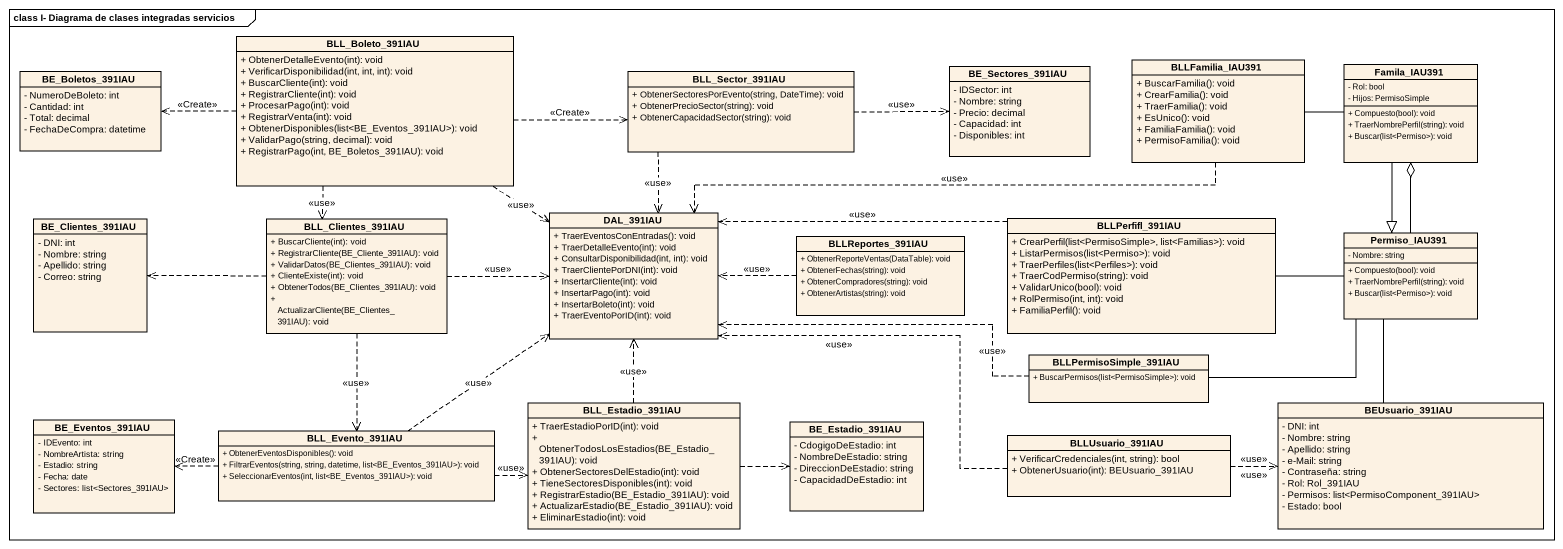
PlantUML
@startuml
mainframe class I- Diagrama de clases integradas servicios
hide circle
hide empty members
skinparam classAttributeIconSize 0
class BE_Boletos_391IAU {
  - NumeroDeBoleto: int
  - Cantidad: int
  - Total: decimal
  - FechaDeCompra: datetime
}
class BLL_Boleto_391IAU {
  + ObtenerDetalleEvento(int): void
  + VerificarDisponibilidad(int, int, int): void
  + BuscarCliente(int): void
  + RegistrarCliente(int): void
  + ProcesarPago(int): void
  + RegistrarVenta(int): void
  + ObtenerDisponibles(list<BE_Eventos_391IAU>): void
  + ValidarPago(string, decimal): void
  + RegistrarPago(int, BE_Boletos_391IAU): void
}
class BLL_Sector_391IAU {
  + ObtenerSectoresPorEvento(string, DateTime): void
  + ObtenerPrecioSector(string): void
  + ObtenerCapacidadSector(string): void
}
class BE_Sectores_391IAU {
  - IDSector: int
  - Nombre: string
  - Precio: decimal
  - Capacidad: int
  - Disponibles: int
}
class BLLFamilia_IAU391 {
  + BuscarFamilia(): void
  + CrearFamilia(): void
  + TraerFamilia(): void
  + EsUnico(): void
  + FamiliaFamilia(): void
  + PermisoFamilia(): void
}
class Famila_IAU391 {
  - Rol: bool
  - Hijos: PermisoSimple
  + Compuesto(bool): void
  + TraerNombrePerfil(string): void
  + Buscar(list<Permiso>): void
}
class BE_Clientes_391IAU {
  - DNI: int
  - Nombre: string
  - Apellido: string
  - Correo: string
}
class BLL_Clientes_391IAU {
  + BuscarCliente(int): void
  + RegistrarCliente(BE_Cliente_391IAU): void
  + ValidarDatos(BE_Clientes_391IAU): void
  + ClienteExiste(int): void
  + ObtenerTodos(BE_Clientes_391IAU): void
  + ActualizarCliente(BE_Clientes_391IAU): void
}
class DAL_391IAU {
  + TraerEventosConEntradas(): void
  + TraerDetalleEvento(int): void
  + ConsultarDisponibilidad(int, int): void
  + TraerClientePorDNI(int): void
  + InsertarCliente(int): void
  + InsertarPago(int): void
  + InsertarBoleto(int): void
  + TraerEventoPorID(int): void
}
class BLLReportes_391IAU {
  + ObtenerReporteVentas(DataTable): void
  + ObtenerFechas(string): void
  + ObtenerCompradores(string): void
  + ObtenerArtistas(string): void
}
class BLLPerfifl_391IAU {
  + CrearPerfil(list<PermisoSimple>, list<Familias>): void
  + ListarPermisos(list<Permiso>): void
  + TraerPerfiles(list<Perfiles>): void
  + TraerCodPermiso(string): void
  + ValidarUnico(bool): void
  + RolPermiso(int, int): void
  + FamiliaPerfil(): void
}
class Permiso_IAU391 {
  - Nombre: string
  + Compuesto(bool): void
  + TraerNombrePerfil(string): void
  + Buscar(list<Permiso>): void
}
class BLLPermisoSimple_391IAU {
  + BuscarPermisos(list<PermisoSimple>): void
}
class BE_Eventos_391IAU {
  - IDEvento: int
  - NombreArtista: string
  - Estadio: string
  - Fecha: date
  - Sectores: list<Sectores_391IAU>
}
class BLL_Evento_391IAU {
  + ObtenerEventosDisponibles(): void
  + FiltrarEventos(string, string, datetime, list<BE_Eventos_391IAU>): void
  + SeleccionarEventos(int, list<BE_Eventos_391IAU>): void
}
class BLL_Estadio_391IAU {
  + TraerEstadioPorID(int): void
  + ObtenerTodosLosEstadios(BE_Estadio_391IAU): void
  + ObtenerSectoresDelEstadio(int): void
  + TieneSectoresDisponibles(int): void
  + RegistrarEstadio(BE_Estadio_391IAU): void
  + ActualizarEstadio(BE_Estadio_391IAU): void
  + EliminarEstadio(int): void
}
class BE_Estadio_391IAU {
  - CdogigoDeEstadio: int
  - NombreDeEstadio: string
  - DireccionDeEstadio: string
  - CapacidadDeEstadio: int
}
class BLLUsuario_391IAU {
  + VerificarCredenciales(int, string): bool
  + ObtenerUsuario(int): BEUsuario_391IAU
}
class BEUsuario_391IAU {
  - DNI: int
  - Nombre: string
  - Apellido: string
  - e-Mail: string
  - Contraseña: string
  - Rol: Rol_391IAU
  - Permisos: list<PermisoComponent_391IAU>
  - Estado: bool
}
BLL_Boleto_391IAU .left.> BE_Boletos_391IAU : <<Create>>
BLL_Boleto_391IAU .right.> BLL_Sector_391IAU : <<Create>>
BLL_Boleto_391IAU ..> BLL_Clientes_391IAU : <<use>>
BLL_Boleto_391IAU ..> DAL_391IAU : <<use>>
BLL_Sector_391IAU .right.> BE_Sectores_391IAU : <<use>>
BLL_Sector_391IAU ..> DAL_391IAU : <<use>>
BLLFamilia_IAU391 .left.> DAL_391IAU : <<use>>
Famila_IAU391 -left- BLLFamilia_IAU391
Famila_IAU391 --|> Permiso_IAU391
BLL_Clientes_391IAU .left.> BE_Clientes_391IAU
BLL_Clientes_391IAU .right.> DAL_391IAU : <<use>>
BLL_Clientes_391IAU ..> BLL_Evento_391IAU : <<use>>
BLLReportes_391IAU .left.> DAL_391IAU : <<use>>
BLLPerfifl_391IAU .left.> DAL_391IAU : <<use>>
BLLPerfifl_391IAU -right- Permiso_IAU391
Permiso_IAU391 -up-o Famila_IAU391
BLLPermisoSimple_391IAU .left.> DAL_391IAU : <<use>>
BLLPermisoSimple_391IAU -right- Permiso_IAU391
BLL_Evento_391IAU .up.> DAL_391IAU : <<use>>
BLL_Evento_391IAU .left.> BE_Eventos_391IAU : <<Create>>
BLL_Evento_391IAU .right.> BLL_Estadio_391IAU : <<use>>
BLL_Estadio_391IAU .up.> DAL_391IAU : <<use>>
BLL_Estadio_391IAU .right.> BE_Estadio_391IAU
BLLUsuario_391IAU .left.> DAL_391IAU : <<use>>
BLLUsuario_391IAU .right.> BEUsuario_391IAU : <<use>>
BLLUsuario_391IAU .right.> BEUsuario_391IAU : <<use>>
BEUsuario_391IAU -up- Permiso_IAU391
@enduml
